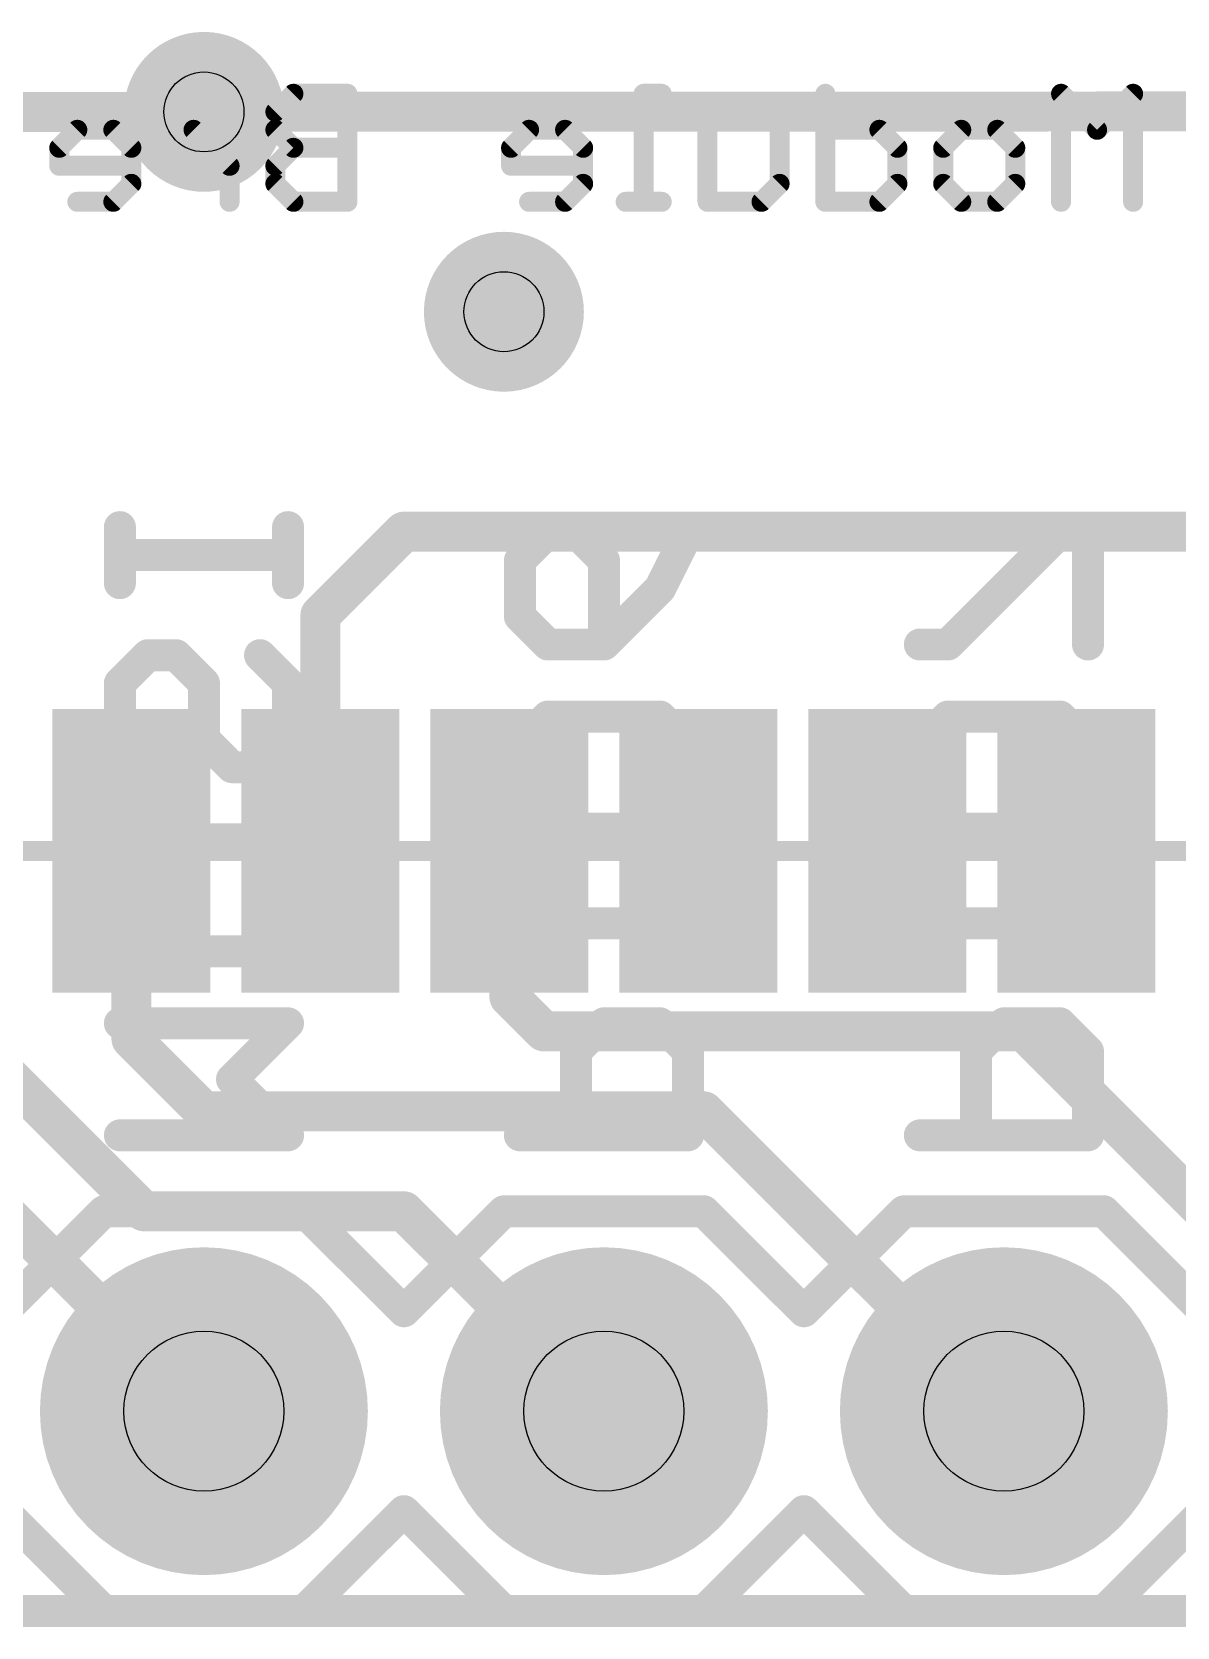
# Model space of a CAD drawing. Extents: x -28 to 79, y -23 to 28.
# Drawn here: x 7.8 to 15.07, y -0.1 to 10.03 of the extents above; entities that cross this region are included whole.
import ezdxf

# ---------------------------------------------------------------- set-up
doc = ezdxf.new("R2010")
doc.units = 0
for name, color, linetype in [('1', 12, 'CONTINUOUS'), ('16', 132, 'CONTINUOUS'), ('17', 110, 'CONTINUOUS'), ('18', 110, 'CONTINUOUS'), ('20', 53, 'CONTINUOUS'), ('21', 53, 'CONTINUOUS'), ('22', 53, 'CONTINUOUS'), ('29', 253, 'CONTINUOUS'), ('30', 253, 'CONTINUOUS'), ('31', 253, 'CONTINUOUS'), ('44', 253, 'CONTINUOUS'), ('51', 53, 'CONTINUOUS')]:
    doc.layers.add(name, color=color, linetype=linetype)

# ---------------------------------------------------------------- blocks, each defined once
blk = doc.blocks.new('RECT')
blk.add_solid([(-0.5, -0.5), (0.5, -0.5), (-0.5, 0.5), (0.5, 0.5)])
blk = doc.blocks.new('ROUNDP')
at = {"const_width": 0.5}
blk.add_lwpolyline([(0, -0.25, 1), (0, 0.25, 1), (0, -0.25)], format="xyb", dxfattribs=at)
blk = doc.blocks.new('ROUNDV')
at = {"const_width": 0.5}
blk.add_lwpolyline([(0, -0.25, 1), (0, 0.25, 1), (0, -0.25)], format="xyb", dxfattribs=at)

msp = doc.modelspace()

# ---------------------------------------------------------------- linework, layer by layer
at = {"layer": '1'}
for points, const_width in [([(20.83, 9.53), (8.89, 9.525)], 0.254), ([(9.63, 6.328), (10.16, 6.858)], 0.254), ([(10.16, 6.858), (17.526, 6.858)], 0.254), ([(9.63, 4.83), (9.63, 6.328)], 0.254), ([(8.43, 4.83), (8.43, 3.635)], 0.254), ([(10.83, 4.83), (10.83, 3.902)], 0.254), ([(10.83, 3.902), (11.049, 3.683)], 0.254), ([(7.23, 3.819), (8.509, 2.54)], 0.254), ([(8.43, 3.635), (8.89, 3.175)], 0.254), ([(11.049, 3.683), (14.097, 3.683)], 0.254), ([(14.097, 3.683), (16.51, 1.27)], 0.254), ([(8.89, 3.175), (12.065, 3.175)], 0.254), ([(12.065, 3.175), (13.97, 1.27)], 0.254), ([(8.89, 1.27), (7.62, 2.54)], 0.254), ([(8.509, 2.54), (10.16, 2.54)], 0.254), ([(10.16, 2.54), (11.43, 1.27)], 0.254), ([(0, 0), (25.4, 0)], 0.2032)]:
    msp.add_lwpolyline(points, dxfattribs=dict(at, const_width=const_width))
at = {"layer": '1', "const_width": 0.127}
for points in [[(8.89, 9.5885, 1), (8.89, 9.4615)], [(10.16, 6.9215, 1), (10.16, 6.7945)], [(10.2049, 6.8131, 1), (10.1151, 6.9029)], [(9.6935, 6.328, 1), (9.5665, 6.328)], [(9.5851, 6.3729, 1), (9.6749, 6.2831)], [(8.4935, 4.83, 1), (8.3665, 4.83)], [(9.5665, 4.83, 1), (9.6935, 4.83)], [(10.8935, 4.83, 1), (10.7665, 4.83)], [(10.8749, 3.9469, 1), (10.7851, 3.8571)], [(10.7665, 3.902, 1), (10.8935, 3.902)], [(8.4749, 3.6799, 1), (8.3851, 3.5901)], [(11.049, 3.7465, 1), (11.049, 3.6195)], [(11.0041, 3.6381, 1), (11.0939, 3.7279)], [(14.1419, 3.7279, 1), (14.0521, 3.6381)], [(14.097, 3.6195, 1), (14.097, 3.7465)], [(8.3665, 3.635, 1), (8.4935, 3.635)], [(8.89, 3.2385, 1), (8.89, 3.1115)], [(8.8451, 3.1301, 1), (8.9349, 3.2199)], [(12.1099, 3.2199, 1), (12.0201, 3.1301)], [(12.065, 3.1115, 1), (12.065, 3.2385)], [(8.509, 2.6035, 1), (8.509, 2.4765)], [(8.4641, 2.4951, 1), (8.5539, 2.5849)], [(10.2049, 2.5849, 1), (10.1151, 2.4951)], [(10.16, 2.4765, 1), (10.16, 2.6035)], [(8.8451, 1.2251, 1), (8.9349, 1.3149)], [(11.3851, 1.2251, 1), (11.4749, 1.3149)], [(13.9251, 1.2251, 1), (14.0149, 1.3149)]]:
    msp.add_lwpolyline(points, format="xyb", dxfattribs=at)
at = {"layer": '16'}
for points, const_width in [([(8.89, 9.525), (5.715, 9.525)], 0.254), ([(0, 0), (25.4, 0)], 0.2032)]:
    msp.add_lwpolyline(points, dxfattribs=dict(at, const_width=const_width))
at = {"layer": '16', "const_width": 0.127}
msp.add_lwpolyline([(8.89, 9.4615, 1), (8.89, 9.5885)], format="xyb", dxfattribs=at)
at = {"layer": '20', "const_width": 0.2032}
msp.add_lwpolyline([(0, 0), (25.4, 0)], dxfattribs=at)
at = {"layer": '21', "const_width": 0.2032}
for points in [[(7.62, 1.905), (8.255, 2.54)], [(8.255, 2.54), (9.525, 2.54)], [(10.16, 1.905), (9.525, 2.54)], [(10.16, 1.905), (10.795, 2.54)], [(10.795, 2.54), (12.065, 2.54)], [(12.065, 2.54), (12.7, 1.905)], [(12.7, 1.905), (13.335, 2.54)], [(13.335, 2.54), (14.605, 2.54)], [(14.605, 2.54), (15.24, 1.905)], [(8.255, 0), (7.62, 0.635)], [(9.525, 0), (10.16, 0.635)], [(10.795, 0), (10.16, 0.635)], [(12.7, 0.635), (12.065, 0)], [(13.335, 0), (12.7, 0.635)], [(15.24, 0.635), (14.605, 0)], [(9.525, 0), (8.255, 0)], [(12.065, 0), (10.795, 0)], [(14.605, 0), (13.335, 0)]]:
    msp.add_lwpolyline(points, dxfattribs=at)
at = {"layer": '21', "const_width": 0.1016}
for points in [[(8.255, 2.5908, 1), (8.255, 2.4892)], [(8.2909, 2.5041, 1), (8.2191, 2.5759)], [(9.5609, 2.5759, 1), (9.4891, 2.5041)], [(9.525, 2.4892, 1), (9.525, 2.5908)], [(10.795, 2.5908, 1), (10.795, 2.4892)], [(10.8309, 2.5041, 1), (10.7591, 2.5759)], [(12.1009, 2.5759, 1), (12.0291, 2.5041)], [(12.065, 2.4892, 1), (12.065, 2.5908)], [(13.335, 2.5908, 1), (13.335, 2.4892)], [(13.3709, 2.5041, 1), (13.2991, 2.5759)], [(14.6409, 2.5759, 1), (14.5691, 2.5041)], [(14.605, 2.4892, 1), (14.605, 2.5908)], [(10.1241, 1.9409, 1), (10.1959, 1.8691)], [(10.1241, 1.8691, 1), (10.1959, 1.9409)], [(12.6641, 1.9409, 1), (12.7359, 1.8691)], [(12.6641, 1.8691, 1), (12.7359, 1.9409)], [(10.1959, 0.6709, 1), (10.1241, 0.5991)], [(10.1959, 0.5991, 1), (10.1241, 0.6709)], [(12.7359, 0.6709, 1), (12.6641, 0.5991)], [(12.7359, 0.5991, 1), (12.6641, 0.6709)], [(8.255, 0.0508, 1), (8.255, -0.0508)], [(9.525, -0.0508, 1), (9.525, 0.0508)], [(10.795, 0.0508, 1), (10.795, -0.0508)], [(12.065, -0.0508, 1), (12.065, 0.0508)], [(13.335, 0.0508, 1), (13.335, -0.0508)], [(14.605, -0.0508, 1), (14.605, 0.0508)], [(8.2191, -0.0359, 1), (8.2909, 0.0359)], [(9.4891, 0.0359, 1), (9.5609, -0.0359)], [(10.7591, -0.0359, 1), (10.8309, 0.0359)], [(12.0291, 0.0359, 1), (12.1009, -0.0359)], [(13.2991, -0.0359, 1), (13.3709, 0.0359)], [(14.5691, 0.0359, 1), (14.6409, -0.0359)]]:
    msp.add_lwpolyline(points, format="xyb", dxfattribs=at)
at = {"layer": '22'}
for points, const_width in [([(9.4581, 9.6399), (9.3437, 9.5255)], 0.127), ([(9.8013, 9.6399), (9.4581, 9.6399)], 0.127), ([(9.8013, 8.9535), (9.8013, 9.6399)], 0.127), ([(11.7971, 9.6399), (11.6827, 9.6399)], 0.127), ([(11.6827, 9.6399), (11.6827, 8.9535)], 0.127), ([(12.8363, 9.6399), (12.8363, 8.9535)], 0.127), ([(14.562, 9.4111), (14.3332, 9.6399)], 0.127), ([(14.3332, 9.6399), (14.3332, 8.9535)], 0.127), ([(14.7908, 9.6399), (14.562, 9.4111)], 0.127), ([(14.7908, 8.9535), (14.7908, 9.6399)], 0.127), ([(9.3437, 9.5255), (9.3437, 9.4111)], 0.127), ([(8.086, 9.4111), (7.9716, 9.2967)], 0.127), ([(8.3148, 9.4111), (8.086, 9.4111)], 0.127), ([(8.4292, 9.2967), (8.3148, 9.4111)], 0.127), ([(8.8241, 9.4111), (8.7097, 9.4111)], 0.127), ([(9.0529, 9.1823), (8.8241, 9.4111)], 0.127), ([(9.0529, 8.9535), (9.0529, 9.4111)], 0.127), ([(9.3437, 9.4111), (9.4581, 9.2967)], 0.127), ([(10.955, 9.4111), (10.8406, 9.2967)], 0.127), ([(11.1838, 9.4111), (10.955, 9.4111)], 0.127), ([(11.2982, 9.2967), (11.1838, 9.4111)], 0.127), ([(12.0879, 8.9535), (12.0879, 9.4111)], 0.127), ([(12.5455, 9.4111), (12.5455, 9.0679)], 0.127), ([(13.1795, 9.4111), (12.8363, 9.4111)], 0.127), ([(13.2939, 9.2967), (13.1795, 9.4111)], 0.127), ([(13.5848, 9.2967), (13.6992, 9.4111)], 0.127), ([(13.6992, 9.4111), (13.9279, 9.4111)], 0.127), ([(13.9279, 9.4111), (14.0423, 9.2967)], 0.127), ([(7.9716, 9.2967), (7.9716, 9.1823)], 0.127), ([(8.4292, 9.0679), (8.4292, 9.2967)], 0.127), ([(9.4581, 9.2967), (9.3437, 9.1823)], 0.127), ([(9.8013, 9.2967), (9.4581, 9.2967)], 0.127), ([(10.8406, 9.2967), (10.8406, 9.1823)], 0.127), ([(11.2982, 9.0679), (11.2982, 9.2967)], 0.127), ([(13.2939, 9.0679), (13.2939, 9.2967)], 0.127), ([(13.5848, 9.0679), (13.5848, 9.2967)], 0.127), ([(14.0423, 9.2967), (14.0423, 9.0679)], 0.127), ([(7.9716, 9.1823), (8.4292, 9.1823)], 0.127), ([(9.3437, 9.1823), (9.3437, 9.0679)], 0.127), ([(10.8406, 9.1823), (11.2982, 9.1823)], 0.127), ([(8.3148, 8.9535), (8.4292, 9.0679)], 0.127), ([(9.3437, 9.0679), (9.4581, 8.9535)], 0.127), ([(11.1838, 8.9535), (11.2982, 9.0679)], 0.127), ([(12.5455, 9.0679), (12.4311, 8.9535)], 0.127), ([(13.1795, 8.9535), (13.2939, 9.0679)], 0.127), ([(13.6992, 8.9535), (13.5848, 9.0679)], 0.127), ([(14.0423, 9.0679), (13.9279, 8.9535)], 0.127), ([(8.086, 8.9535), (8.3148, 8.9535)], 0.127), ([(9.4581, 8.9535), (9.8013, 8.9535)], 0.127), ([(10.955, 8.9535), (11.1838, 8.9535)], 0.127), ([(11.7971, 8.9535), (11.5683, 8.9535)], 0.127), ([(12.4311, 8.9535), (12.0879, 8.9535)], 0.127), ([(12.8363, 8.9535), (13.1795, 8.9535)], 0.127), ([(13.9279, 8.9535), (13.6992, 8.9535)], 0.127), ([(8.3566, 6.5308), (8.3566, 6.8867)], 0.2032), ([(9.4243, 6.5308), (9.4243, 6.8867)], 0.2032), ([(10.8966, 6.6748), (11.0746, 6.8528)], 0.2032), ([(11.0746, 6.8528), (11.2525, 6.8528)], 0.2032), ([(11.2525, 6.8528), (11.4305, 6.6748)], 0.2032), ([(11.9643, 6.8528), (11.7864, 6.4969)], 0.2032), ([(14.3264, 6.8528), (13.6146, 6.141)], 0.2032), ([(14.5043, 6.8528), (14.3264, 6.8528)], 0.2032), ([(14.5043, 6.141), (14.5043, 6.8528)], 0.2032), ([(8.3566, 6.7087), (9.4243, 6.7087)], 0.2032), ([(10.8966, 6.3189), (10.8966, 6.6748)], 0.2032), ([(11.4305, 6.6748), (11.4305, 6.141)], 0.2032), ([(11.7864, 6.4969), (11.4305, 6.141)], 0.2032), ([(11.0746, 6.141), (10.8966, 6.3189)], 0.2032), ([(11.4305, 6.141), (11.0746, 6.141)], 0.2032), ([(13.6146, 6.141), (13.4366, 6.141)], 0.2032), ([(8.5346, 6.0732), (8.3566, 5.8952)], 0.2032), ([(8.7125, 6.0732), (8.5346, 6.0732)], 0.2032), ([(8.8905, 5.8952), (8.7125, 6.0732)], 0.2032), ([(9.2464, 6.0732), (9.4243, 5.8952)], 0.2032), ([(8.3566, 5.8952), (8.3566, 5.5393)], 0.2032), ([(8.8905, 5.5393), (8.8905, 5.8952)], 0.2032), ([(9.4243, 5.8952), (9.4243, 5.5393)], 0.2032), ([(10.8966, 5.5055), (11.0746, 5.6834)], 0.2032), ([(11.0746, 5.6834), (11.7864, 5.6834)], 0.2032), ([(11.7864, 5.6834), (11.9643, 5.5055)], 0.2032), ([(13.4366, 5.5055), (13.6146, 5.6834)], 0.2032), ([(13.6146, 5.6834), (14.3264, 5.6834)], 0.2032), ([(14.3264, 5.6834), (14.5043, 5.5055)], 0.2032), ([(8.3566, 5.5393), (8.5346, 5.3614)], 0.2032), ([(9.0684, 5.3614), (8.8905, 5.5393)], 0.2032), ([(9.4243, 5.5393), (9.2464, 5.3614)], 0.2032), ([(10.8966, 5.1495), (10.8966, 5.5055)], 0.2032), ([(11.9643, 5.5055), (11.9643, 5.1495)], 0.2032), ([(13.4366, 5.1495), (13.4366, 5.5055)], 0.2032), ([(14.5043, 5.5055), (14.5043, 5.1495)], 0.2032), ([(9.2464, 5.3614), (9.0684, 5.3614)], 0.2032), ([(11.0746, 4.9716), (10.8966, 5.1495)], 0.2032), ([(11.9643, 5.1495), (11.7864, 4.9716)], 0.2032), ([(13.6146, 4.9716), (13.4366, 5.1495)], 0.2032), ([(14.5043, 5.1495), (14.3264, 4.9716)], 0.2032), ([(11.7864, 4.9716), (11.0746, 4.9716)], 0.2032), ([(14.3264, 4.9716), (13.6146, 4.9716)], 0.2032), ([(8.3566, 4.7259), (8.5346, 4.9038)], 0.2032), ([(8.5346, 4.9038), (9.2464, 4.9038)], 0.2032), ([(9.2464, 4.9038), (9.4243, 4.7259)], 0.2032), ([(8.3566, 4.3699), (8.3566, 4.7259)], 0.2032), ([(9.4243, 4.7259), (9.4243, 4.3699)], 0.2032), ([(10.8966, 4.192), (10.8966, 4.5479)], 0.2032), ([(11.9643, 4.192), (11.9643, 4.5479)], 0.2032), ([(13.4366, 4.192), (13.4366, 4.5479)], 0.2032), ([(14.5043, 4.192), (14.5043, 4.5479)], 0.2032), ([(8.5346, 4.192), (8.3566, 4.3699)], 0.2032), ([(9.4243, 4.3699), (9.2464, 4.192)], 0.2032), ([(10.8966, 4.3699), (11.9643, 4.3699)], 0.2032), ([(13.4366, 4.3699), (14.5043, 4.3699)], 0.2032), ([(9.2464, 4.192), (8.5346, 4.192)], 0.2032), ([(9.4243, 3.7344), (8.3566, 3.7344)], 0.2032), ([(9.0684, 3.3785), (9.4243, 3.7344)], 0.2032), ([(11.4305, 3.7344), (11.2525, 3.5565)], 0.2032), ([(11.7864, 3.7344), (11.4305, 3.7344)], 0.2032), ([(11.9643, 3.5565), (11.7864, 3.7344)], 0.2032), ([(13.9705, 3.7344), (13.7925, 3.5565)], 0.2032), ([(14.3264, 3.7344), (13.9705, 3.7344)], 0.2032), ([(14.5043, 3.5565), (14.3264, 3.7344)], 0.2032), ([(11.2525, 3.5565), (11.2525, 3.0226)], 0.2032), ([(11.9643, 3.0226), (11.9643, 3.5565)], 0.2032), ([(13.7925, 3.5565), (13.7925, 3.0226)], 0.2032), ([(14.5043, 3.0226), (14.5043, 3.5565)], 0.2032), ([(9.4243, 3.0226), (9.0684, 3.3785)], 0.2032), ([(8.3566, 3.0226), (9.4243, 3.0226)], 0.2032), ([(10.8966, 3.0226), (11.9643, 3.0226)], 0.2032), ([(13.4366, 3.0226), (14.5043, 3.0226)], 0.2032)]:
    msp.add_lwpolyline(points, dxfattribs=dict(at, const_width=const_width))
for points, const_width in [([(9.4581, 9.6716, 1), (9.4581, 9.6081)], 0.0635), ([(9.4806, 9.6174, 1), (9.4357, 9.6623)], 0.0635), ([(9.8331, 9.6399, 1), (9.7696, 9.6399)], 0.0635), ([(9.8013, 9.6081, 1), (9.8013, 9.6716)], 0.0635), ([(11.7145, 9.6399, 1), (11.6509, 9.6399)], 0.0635), ([(11.6827, 9.6716, 1), (11.6827, 9.6081)], 0.0635), ([(11.7971, 9.6081, 1), (11.7971, 9.6716)], 0.0635), ([(12.8681, 9.6399, 1), (12.8046, 9.6399)], 0.0635), ([(14.3649, 9.6399, 1), (14.3014, 9.6399)], 0.0635), ([(14.3556, 9.6623, 1), (14.3107, 9.6174)], 0.0635), ([(14.8225, 9.6399, 1), (14.759, 9.6399)], 0.0635), ([(14.8132, 9.6174, 1), (14.7683, 9.6623)], 0.0635), ([(9.3755, 9.5255, 1), (9.312, 9.5255)], 0.0635), ([(9.3213, 9.5479, 1), (9.3662, 9.503)], 0.0635), ([(8.086, 9.4428, 1), (8.086, 9.3793)], 0.0635), ([(8.1085, 9.3886, 1), (8.0636, 9.4335)], 0.0635), ([(8.3373, 9.4335, 1), (8.2924, 9.3886)], 0.0635), ([(8.3148, 9.3793, 1), (8.3148, 9.4428)], 0.0635), ([(8.7097, 9.4428, 1), (8.7097, 9.3793)], 0.0635), ([(8.8466, 9.4335, 1), (8.8017, 9.3886)], 0.0635), ([(8.8241, 9.3793, 1), (8.8241, 9.4428)], 0.0635), ([(9.0847, 9.4111, 1), (9.0212, 9.4111)], 0.0635), ([(9.312, 9.4111, 1), (9.3755, 9.4111)], 0.0635), ([(9.3662, 9.4335, 1), (9.3213, 9.3886)], 0.0635), ([(10.955, 9.4428, 1), (10.955, 9.3793)], 0.0635), ([(10.9774, 9.3886, 1), (10.9325, 9.4335)], 0.0635), ([(11.2062, 9.4335, 1), (11.1613, 9.3886)], 0.0635), ([(11.1838, 9.3793, 1), (11.1838, 9.4428)], 0.0635), ([(12.1197, 9.4111, 1), (12.0562, 9.4111)], 0.0635), ([(12.5773, 9.4111, 1), (12.5138, 9.4111)], 0.0635), ([(12.8363, 9.4428, 1), (12.8363, 9.3793)], 0.0635), ([(13.202, 9.4335, 1), (13.1571, 9.3886)], 0.0635), ([(13.1795, 9.3793, 1), (13.1795, 9.4428)], 0.0635), ([(13.6992, 9.4428, 1), (13.6992, 9.3793)], 0.0635), ([(13.7216, 9.3886, 1), (13.6767, 9.4335)], 0.0635), ([(13.9504, 9.4335, 1), (13.9055, 9.3886)], 0.0635), ([(13.9279, 9.3793, 1), (13.9279, 9.4428)], 0.0635), ([(14.5395, 9.4335, 1), (14.5844, 9.3886)], 0.0635), ([(14.5395, 9.3886, 1), (14.5844, 9.4335)], 0.0635), ([(8.0034, 9.2967, 1), (7.9399, 9.2967)], 0.0635), ([(7.9492, 9.3191, 1), (7.9941, 9.2742)], 0.0635), ([(8.461, 9.2967, 1), (8.3975, 9.2967)], 0.0635), ([(8.4068, 9.2742, 1), (8.4517, 9.3191)], 0.0635), ([(9.4581, 9.3284, 1), (9.4581, 9.2649)], 0.0635), ([(9.4806, 9.2742, 1), (9.4357, 9.3191)], 0.0635), ([(9.4357, 9.2742, 1), (9.4806, 9.3191)], 0.0635), ([(9.8013, 9.2649, 1), (9.8013, 9.3284)], 0.0635), ([(10.8723, 9.2967, 1), (10.8088, 9.2967)], 0.0635), ([(10.8181, 9.3191, 1), (10.863, 9.2742)], 0.0635), ([(11.3299, 9.2967, 1), (11.2664, 9.2967)], 0.0635), ([(11.2757, 9.2742, 1), (11.3206, 9.3191)], 0.0635), ([(13.3257, 9.2967, 1), (13.2622, 9.2967)], 0.0635), ([(13.2715, 9.2742, 1), (13.3164, 9.3191)], 0.0635), ([(13.6165, 9.2967, 1), (13.553, 9.2967)], 0.0635), ([(13.5623, 9.3191, 1), (13.6072, 9.2742)], 0.0635), ([(14.0741, 9.2967, 1), (14.0106, 9.2967)], 0.0635), ([(14.0199, 9.2742, 1), (14.0648, 9.3191)], 0.0635), ([(7.9716, 9.214, 1), (7.9716, 9.1505)], 0.0635), ([(8.4292, 9.1505, 1), (8.4292, 9.214)], 0.0635), ([(9.0305, 9.1598, 1), (9.0754, 9.2047)], 0.0635), ([(9.3755, 9.1823, 1), (9.312, 9.1823)], 0.0635), ([(9.3213, 9.2047, 1), (9.3662, 9.1598)], 0.0635), ([(10.8406, 9.214, 1), (10.8406, 9.1505)], 0.0635), ([(11.2982, 9.1505, 1), (11.2982, 9.214)], 0.0635), ([(7.9399, 9.1823, 1), (8.0034, 9.1823)], 0.0635), ([(8.4517, 9.0454, 1), (8.4068, 9.0903)], 0.0635), ([(9.3662, 9.0903, 1), (9.3213, 9.0454)], 0.0635), ([(10.8088, 9.1823, 1), (10.8723, 9.1823)], 0.0635), ([(11.3206, 9.0454, 1), (11.2757, 9.0903)], 0.0635), ([(12.568, 9.0454, 1), (12.5231, 9.0903)], 0.0635), ([(13.3164, 9.0454, 1), (13.2715, 9.0903)], 0.0635), ([(13.6072, 9.0903, 1), (13.5623, 9.0454)], 0.0635), ([(14.0648, 9.0454, 1), (14.0199, 9.0903)], 0.0635), ([(8.3975, 9.0679, 1), (8.461, 9.0679)], 0.0635), ([(9.312, 9.0679, 1), (9.3755, 9.0679)], 0.0635), ([(11.2664, 9.0679, 1), (11.3299, 9.0679)], 0.0635), ([(12.5138, 9.0679, 1), (12.5773, 9.0679)], 0.0635), ([(13.2622, 9.0679, 1), (13.3257, 9.0679)], 0.0635), ([(13.553, 9.0679, 1), (13.6165, 9.0679)], 0.0635), ([(14.0106, 9.0679, 1), (14.0741, 9.0679)], 0.0635), ([(8.086, 8.9853, 1), (8.086, 8.9217)], 0.0635), ([(8.2924, 8.976, 1), (8.3373, 8.931)], 0.0635), ([(8.3148, 8.9217, 1), (8.3148, 8.9853)], 0.0635), ([(9.0212, 8.9535, 1), (9.0847, 8.9535)], 0.0635), ([(9.4581, 8.9853, 1), (9.4581, 8.9217)], 0.0635), ([(9.4357, 8.931, 1), (9.4806, 8.976)], 0.0635), ([(9.7696, 8.9535, 1), (9.8331, 8.9535)], 0.0635), ([(9.8013, 8.9217, 1), (9.8013, 8.9853)], 0.0635), ([(10.955, 8.9853, 1), (10.955, 8.9217)], 0.0635), ([(11.1613, 8.976, 1), (11.2062, 8.931)], 0.0635), ([(11.1838, 8.9217, 1), (11.1838, 8.9853)], 0.0635), ([(11.5683, 8.9853, 1), (11.5683, 8.9217)], 0.0635), ([(11.6509, 8.9535, 1), (11.7145, 8.9535)], 0.0635), ([(11.7971, 8.9217, 1), (11.7971, 8.9853)], 0.0635), ([(12.0879, 8.9853, 1), (12.0879, 8.9217)], 0.0635), ([(12.0562, 8.9535, 1), (12.1197, 8.9535)], 0.0635), ([(12.4087, 8.976, 1), (12.4536, 8.931)], 0.0635), ([(12.4311, 8.9217, 1), (12.4311, 8.9853)], 0.0635), ([(12.8363, 8.9853, 1), (12.8363, 8.9217)], 0.0635), ([(12.8046, 8.9535, 1), (12.8681, 8.9535)], 0.0635), ([(13.1571, 8.976, 1), (13.202, 8.931)], 0.0635), ([(13.1795, 8.9217, 1), (13.1795, 8.9853)], 0.0635), ([(13.6992, 8.9853, 1), (13.6992, 8.9217)], 0.0635), ([(13.6767, 8.931, 1), (13.7216, 8.976)], 0.0635), ([(13.9055, 8.976, 1), (13.9504, 8.931)], 0.0635), ([(13.9279, 8.9217, 1), (13.9279, 8.9853)], 0.0635), ([(14.3014, 8.9535, 1), (14.3649, 8.9535)], 0.0635), ([(14.759, 8.9535, 1), (14.8225, 8.9535)], 0.0635), ([(8.4074, 6.8867, 1), (8.3058, 6.8867)], 0.1016), ([(9.4751, 6.8867, 1), (9.3735, 6.8867)], 0.1016), ([(11.0746, 6.9036, 1), (11.0746, 6.802)], 0.1016), ([(11.1105, 6.8169, 1), (11.0386, 6.8887)], 0.1016), ([(11.2884, 6.8887, 1), (11.2166, 6.8169)], 0.1016), ([(11.2525, 6.802, 1), (11.2525, 6.9036)], 0.1016), ([(12.0097, 6.8301, 1), (11.9189, 6.8755)], 0.1016), ([(14.3264, 6.9036, 1), (14.3264, 6.802)], 0.1016), ([(14.3623, 6.8169, 1), (14.2904, 6.8887)], 0.1016), ([(14.5551, 6.8528, 1), (14.4535, 6.8528)], 0.1016), ([(14.5043, 6.802, 1), (14.5043, 6.9036)], 0.1016), ([(8.3566, 6.7595, 1), (8.3566, 6.6579)], 0.1016), ([(9.4243, 6.6579, 1), (9.4243, 6.7595)], 0.1016), ([(10.9474, 6.6748, 1), (10.8458, 6.6748)], 0.1016), ([(10.8607, 6.7108, 1), (10.9325, 6.6389)], 0.1016), ([(11.4813, 6.6748, 1), (11.3797, 6.6748)], 0.1016), ([(11.3945, 6.6389, 1), (11.4664, 6.7108)], 0.1016), ([(11.8223, 6.461, 1), (11.7504, 6.5328)], 0.1016), ([(8.3058, 6.5308, 1), (8.4074, 6.5308)], 0.1016), ([(9.3735, 6.5308, 1), (9.4751, 6.5308)], 0.1016), ([(11.7409, 6.5196, 1), (11.8318, 6.4742)], 0.1016), ([(10.9325, 6.3549, 1), (10.8607, 6.283)], 0.1016), ([(10.8458, 6.3189, 1), (10.9474, 6.3189)], 0.1016), ([(11.0746, 6.1918, 1), (11.0746, 6.0902)], 0.1016), ([(11.0386, 6.1051, 1), (11.1105, 6.1769)], 0.1016), ([(11.3945, 6.1769, 1), (11.4664, 6.1051)], 0.1016), ([(11.3797, 6.141, 1), (11.4813, 6.141)], 0.1016), ([(11.4305, 6.0902, 1), (11.4305, 6.1918)], 0.1016), ([(13.4366, 6.1918, 1), (13.4366, 6.0902)], 0.1016), ([(13.5786, 6.1769, 1), (13.6505, 6.1051)], 0.1016), ([(13.6146, 6.0902, 1), (13.6146, 6.1918)], 0.1016), ([(14.4535, 6.141, 1), (14.5551, 6.141)], 0.1016), ([(8.5346, 6.124, 1), (8.5346, 6.0224)], 0.1016), ([(8.5705, 6.0373, 1), (8.4986, 6.1091)], 0.1016), ([(8.7484, 6.1091, 1), (8.6766, 6.0373)], 0.1016), ([(8.7125, 6.0224, 1), (8.7125, 6.124)], 0.1016), ([(9.2823, 6.1091, 1), (9.2104, 6.0373)], 0.1016), ([(8.4074, 5.8952, 1), (8.3058, 5.8952)], 0.1016), ([(8.3207, 5.9312, 1), (8.3925, 5.8593)], 0.1016), ([(8.9413, 5.8952, 1), (8.8397, 5.8952)], 0.1016), ([(8.8545, 5.8593, 1), (8.9264, 5.9312)], 0.1016), ([(9.4751, 5.8952, 1), (9.3735, 5.8952)], 0.1016), ([(9.3884, 5.8593, 1), (9.4602, 5.9312)], 0.1016), ([(11.0746, 5.7342, 1), (11.0746, 5.6326)], 0.1016), ([(11.1105, 5.6475, 1), (11.0386, 5.7193)], 0.1016), ([(11.8223, 5.7193, 1), (11.7504, 5.6475)], 0.1016), ([(11.7864, 5.6326, 1), (11.7864, 5.7342)], 0.1016), ([(13.6146, 5.7342, 1), (13.6146, 5.6326)], 0.1016), ([(13.6505, 5.6475, 1), (13.5786, 5.7193)], 0.1016), ([(14.3623, 5.7193, 1), (14.2904, 5.6475)], 0.1016), ([(14.3264, 5.6326, 1), (14.3264, 5.7342)], 0.1016), ([(8.3925, 5.5753, 1), (8.3207, 5.5034)], 0.1016), ([(8.3058, 5.5393, 1), (8.4074, 5.5393)], 0.1016), ([(8.9264, 5.5753, 1), (8.8545, 5.5034)], 0.1016), ([(8.8397, 5.5393, 1), (8.9413, 5.5393)], 0.1016), ([(9.3735, 5.5393, 1), (9.4751, 5.5393)], 0.1016), ([(9.4602, 5.5034, 1), (9.3884, 5.5753)], 0.1016), ([(10.9474, 5.5055, 1), (10.8458, 5.5055)], 0.1016), ([(10.8607, 5.5414, 1), (10.9325, 5.4695)], 0.1016), ([(12.0151, 5.5055, 1), (11.9135, 5.5055)], 0.1016), ([(11.9284, 5.4695, 1), (12.0002, 5.5414)], 0.1016), ([(13.4874, 5.5055, 1), (13.3858, 5.5055)], 0.1016), ([(13.4007, 5.5414, 1), (13.4725, 5.4695)], 0.1016), ([(14.5551, 5.5055, 1), (14.4535, 5.5055)], 0.1016), ([(14.4684, 5.4695, 1), (14.5402, 5.5414)], 0.1016), ([(8.4986, 5.3255, 1), (8.5705, 5.3973)], 0.1016), ([(9.0684, 5.4122, 1), (9.0684, 5.3106)], 0.1016), ([(9.0325, 5.3255, 1), (9.1043, 5.3973)], 0.1016), ([(9.2104, 5.3973, 1), (9.2823, 5.3255)], 0.1016), ([(9.2464, 5.3106, 1), (9.2464, 5.4122)], 0.1016), ([(10.9325, 5.1855, 1), (10.8607, 5.1136)], 0.1016), ([(10.8458, 5.1495, 1), (10.9474, 5.1495)], 0.1016), ([(11.9135, 5.1495, 1), (12.0151, 5.1495)], 0.1016), ([(12.0002, 5.1136, 1), (11.9284, 5.1855)], 0.1016), ([(13.4725, 5.1855, 1), (13.4007, 5.1136)], 0.1016), ([(13.3858, 5.1495, 1), (13.4874, 5.1495)], 0.1016), ([(14.4535, 5.1495, 1), (14.5551, 5.1495)], 0.1016), ([(14.5402, 5.1136, 1), (14.4684, 5.1855)], 0.1016), ([(11.0746, 5.0224, 1), (11.0746, 4.9208)], 0.1016), ([(11.7864, 4.9208, 1), (11.7864, 5.0224)], 0.1016), ([(13.6146, 5.0224, 1), (13.6146, 4.9208)], 0.1016), ([(14.3264, 4.9208, 1), (14.3264, 5.0224)], 0.1016), ([(8.5346, 4.9546, 1), (8.5346, 4.853)], 0.1016), ([(8.5705, 4.8679, 1), (8.4986, 4.9397)], 0.1016), ([(9.2823, 4.9397, 1), (9.2104, 4.8679)], 0.1016), ([(9.2464, 4.853, 1), (9.2464, 4.9546)], 0.1016), ([(11.0386, 4.9357, 1), (11.1105, 5.0075)], 0.1016), ([(11.7504, 5.0075, 1), (11.8223, 4.9357)], 0.1016), ([(13.5786, 4.9357, 1), (13.6505, 5.0075)], 0.1016), ([(14.2904, 5.0075, 1), (14.3623, 4.9357)], 0.1016), ([(8.4074, 4.7259, 1), (8.3058, 4.7259)], 0.1016), ([(8.3207, 4.7618, 1), (8.3925, 4.6899)], 0.1016), ([(9.4751, 4.7259, 1), (9.3735, 4.7259)], 0.1016), ([(9.3884, 4.6899, 1), (9.4602, 4.7618)], 0.1016), ([(10.9474, 4.5479, 1), (10.8458, 4.5479)], 0.1016), ([(12.0151, 4.5479, 1), (11.9135, 4.5479)], 0.1016), ([(13.4874, 4.5479, 1), (13.3858, 4.5479)], 0.1016), ([(14.5551, 4.5479, 1), (14.4535, 4.5479)], 0.1016), ([(8.3925, 4.4059, 1), (8.3207, 4.334)], 0.1016), ([(9.4602, 4.334, 1), (9.3884, 4.4059)], 0.1016), ([(10.8966, 4.4207, 1), (10.8966, 4.3191)], 0.1016), ([(11.9643, 4.3191, 1), (11.9643, 4.4207)], 0.1016), ([(13.4366, 4.4207, 1), (13.4366, 4.3191)], 0.1016), ([(14.5043, 4.3191, 1), (14.5043, 4.4207)], 0.1016), ([(8.3058, 4.3699, 1), (8.4074, 4.3699)], 0.1016), ([(9.3735, 4.3699, 1), (9.4751, 4.3699)], 0.1016), ([(8.5346, 4.2428, 1), (8.5346, 4.1412)], 0.1016), ([(8.4986, 4.1561, 1), (8.5705, 4.2279)], 0.1016), ([(9.2104, 4.2279, 1), (9.2823, 4.1561)], 0.1016), ([(9.2464, 4.1412, 1), (9.2464, 4.2428)], 0.1016), ([(10.8458, 4.192, 1), (10.9474, 4.192)], 0.1016), ([(11.9135, 4.192, 1), (12.0151, 4.192)], 0.1016), ([(13.3858, 4.192, 1), (13.4874, 4.192)], 0.1016), ([(14.4535, 4.192, 1), (14.5551, 4.192)], 0.1016), ([(8.3566, 3.7852, 1), (8.3566, 3.6836)], 0.1016), ([(9.4602, 3.6985, 1), (9.3884, 3.7703)], 0.1016), ([(9.4243, 3.6836, 1), (9.4243, 3.7852)], 0.1016), ([(11.4305, 3.7852, 1), (11.4305, 3.6836)], 0.1016), ([(11.4664, 3.6985, 1), (11.3945, 3.7703)], 0.1016), ([(11.8223, 3.7703, 1), (11.7504, 3.6985)], 0.1016), ([(11.7864, 3.6836, 1), (11.7864, 3.7852)], 0.1016), ([(13.9705, 3.7852, 1), (13.9705, 3.6836)], 0.1016), ([(14.0064, 3.6985, 1), (13.9345, 3.7703)], 0.1016), ([(14.3623, 3.7703, 1), (14.2904, 3.6985)], 0.1016), ([(14.3264, 3.6836, 1), (14.3264, 3.7852)], 0.1016), ([(11.3033, 3.5565, 1), (11.2017, 3.5565)], 0.1016), ([(12.0151, 3.5565, 1), (11.9135, 3.5565)], 0.1016), ([(13.8433, 3.5565, 1), (13.7417, 3.5565)], 0.1016), ([(14.5551, 3.5565, 1), (14.4535, 3.5565)], 0.1016), ([(11.2166, 3.5924, 1), (11.2884, 3.5205)], 0.1016), ([(11.9284, 3.5205, 1), (12.0002, 3.5924)], 0.1016), ([(13.7566, 3.5924, 1), (13.8284, 3.5205)], 0.1016), ([(14.4684, 3.5205, 1), (14.5402, 3.5924)], 0.1016), ([(9.1043, 3.4144, 1), (9.0325, 3.3426)], 0.1016), ([(9.0325, 3.4144, 1), (9.1043, 3.3426)], 0.1016), ([(8.3566, 3.0734, 1), (8.3566, 2.9718)], 0.1016), ([(9.3884, 2.9867, 1), (9.4602, 3.0585)], 0.1016), ([(9.4243, 2.9718, 1), (9.4243, 3.0734)], 0.1016), ([(10.8966, 3.0734, 1), (10.8966, 2.9718)], 0.1016), ([(11.2017, 3.0226, 1), (11.3033, 3.0226)], 0.1016), ([(11.9135, 3.0226, 1), (12.0151, 3.0226)], 0.1016), ([(11.9643, 2.9718, 1), (11.9643, 3.0734)], 0.1016), ([(13.4366, 3.0734, 1), (13.4366, 2.9718)], 0.1016), ([(13.7417, 3.0226, 1), (13.8433, 3.0226)], 0.1016), ([(14.4535, 3.0226, 1), (14.5551, 3.0226)], 0.1016), ([(14.5043, 2.9718, 1), (14.5043, 3.0734)], 0.1016)]:
    msp.add_lwpolyline(points, format="xyb", dxfattribs=dict(at, const_width=const_width))
at = {"layer": '44'}
for centre, radius in [((8.89, 9.525), 0.254), ((10.795, 8.255), 0.254), ((8.89, 1.27), 0.508), ((11.43, 1.27), 0.508), ((13.97, 1.27), 0.508)]:
    msp.add_circle(centre, radius, dxfattribs=at)
at = {"layer": '51', "const_width": 0.127}
msp.add_lwpolyline([(-4.97, 4.83), (20.83, 4.83)], dxfattribs=at)

# ---------------------------------------------------------------- block references
at = {"layer": '1', "xscale": 0.8, "yscale": 1.6, "rotation": 180}
for p in [(8.43, 4.83), (9.63, 4.83), (10.83, 4.83), (12.03, 4.83), (13.23, 4.83), (14.43, 4.83)]:
    msp.add_blockref('RECT', p, dxfattribs=at)
at = {"layer": '17', "xscale": 1.8796, "yscale": 1.8796, "rotation": 270}
for p in [(8.89, 1.27), (8.89, 1.27), (11.43, 1.27), (11.43, 1.27), (13.97, 1.27), (13.97, 1.27)]:
    msp.add_blockref('ROUNDP', p, dxfattribs=at)
at = {"layer": '18', "xscale": 1.016, "yscale": 1.016}
for p in [(8.89, 9.525), (8.89, 9.525), (10.795, 8.255), (10.795, 8.255)]:
    msp.add_blockref('ROUNDV', p, dxfattribs=at)
at = {"layer": '29'}
for name, p, xscale, yscale, rotation in [('RECT', (8.43, 4.83), 1.0032, 1.8032, 180), ('RECT', (9.63, 4.83), 1.0032, 1.8032, 180), ('RECT', (10.83, 4.83), 1.0032, 1.8032, 180), ('RECT', (12.03, 4.83), 1.0032, 1.8032, 180), ('RECT', (13.23, 4.83), 1.0032, 1.8032, 180), ('RECT', (14.43, 4.83), 1.0032, 1.8032, 180), ('ROUNDP', (8.89, 1.27), 2.0828, 2.0828, 270), ('ROUNDP', (11.43, 1.27), 2.0828, 2.0828, 270), ('ROUNDP', (13.97, 1.27), 2.0828, 2.0828, 270)]:
    msp.add_blockref(name, p, dxfattribs=dict(at, xscale=xscale, yscale=yscale, rotation=rotation))
at = {"layer": '30', "xscale": 2.0828, "yscale": 2.0828, "rotation": 270}
for p in [(8.89, 1.27), (11.43, 1.27), (13.97, 1.27)]:
    msp.add_blockref('ROUNDP', p, dxfattribs=at)
at = {"layer": '31', "xscale": 0.8, "yscale": 1.6, "rotation": 180}
for p in [(8.43, 4.83), (9.63, 4.83), (10.83, 4.83), (12.03, 4.83), (13.23, 4.83), (14.43, 4.83)]:
    msp.add_blockref('RECT', p, dxfattribs=at)
at = {"layer": '51', "xscale": 0.508, "yscale": 0.508, "rotation": 180}
for p in [(8.89, 1.27), (11.43, 1.27), (13.97, 1.27)]:
    msp.add_blockref('RECT', p, dxfattribs=at)

doc.saveas('drawing.dxf')
